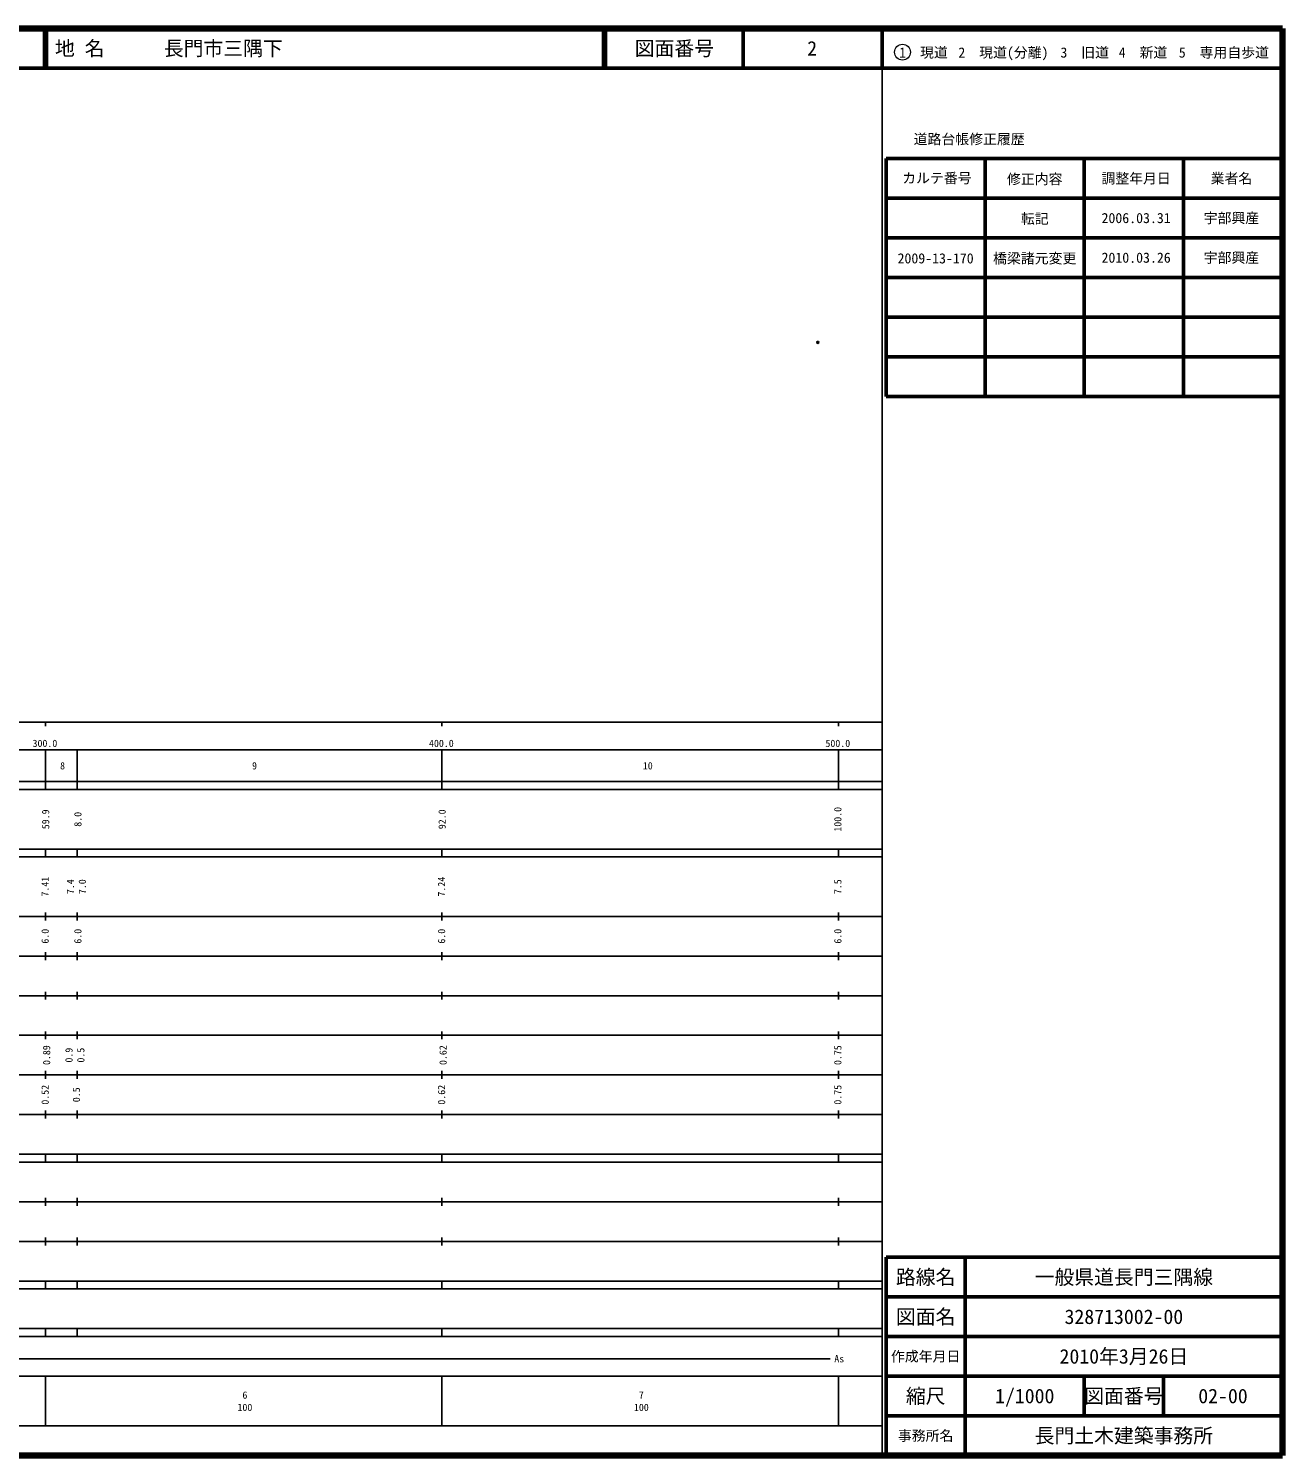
# Model space of a CAD drawing. Units: millimetres on the paper. Extents: x 40 to 680, y 20 to 380.
# Drawn here: x 363.7 to 680, y 20 to 380 of the extents above; entities that cross this region are included whole.
import ezdxf
from ezdxf.enums import TextEntityAlignment as Align

# ---------------------------------------------------------------- set-up
doc = ezdxf.new("R2010")
doc.units = ezdxf.units.MM
doc.header["$PDMODE"] = 32
doc.header["$PDSIZE"] = 0.5
doc.layers.add('M-OTRS', color=6, linetype='Continuous')
for name, color, linetype, lineweight in [('M-TTL', 2, 'Continuous', 140), ('M-TTL-BAND', 7, 'Continuous', 25), ('M-TTL-FRAM', 2, 'Continuous', 50), ('M-TTL-LINE', 7, 'Continuous', 50), ('M-TTL-TXT', 7, 'Continuous', 13)]:
    doc.layers.add(name, color=color, linetype=linetype, lineweight=lineweight)
doc.styles.add('ＭＳ ゴシック', font='')
doc.styles.get('ＭＳ ゴシック').set_extended_font_data('MS Gothic')

msp = doc.modelspace()

# ---------------------------------------------------------------- linework, layer by layer
at = {"layer": 'M-OTRS'}
msp.add_point((562.774, 300.828), dxfattribs=at)
at = {"layer": 'M-TTL'}
for p, q in [((680, 380), (40, 380)), ((680, 20), (680, 380)), ((40, 20), (680, 20))]:
    msp.add_line(p, q, dxfattribs=at)
at = {"layer": 'M-TTL-BAND'}
for p, q in [((579, 20), (579, 370)), ((40, 205), (579, 205)), ((368, 205), (368, 204)), ((468, 205), (468, 204)), ((568, 205), (568, 204)), ((68, 198), (579, 198)), ((368, 198), (368, 188)), ((376, 198), (376, 188)), ((468, 198), (468, 188)), ((568, 198), (568, 188)), ((40, 190), (579, 190)), ((40, 188), (579, 188)), ((40, 173), (579, 173)), ((368, 171), (368, 173)), ((376, 173), (376, 171)), ((468, 171), (468, 173)), ((568, 171), (568, 173)), ((40, 171), (579, 171)), ((40, 156), (579, 156)), ((368, 155), (368, 157)), ((376, 157), (376, 155)), ((468, 155), (468, 157)), ((568, 155), (568, 157)), ((46, 146), (579, 146)), ((368, 145), (368, 147)), ((376, 147), (376, 145)), ((468, 145), (468, 147)), ((568, 145), (568, 147)), ((368, 135), (368, 137)), ((376, 137), (376, 135)), ((468, 135), (468, 137)), ((568, 135), (568, 137)), ((52, 136), (579, 136)), ((46, 126), (579, 126)), ((368, 125), (368, 127)), ((376, 127), (376, 125)), ((468, 125), (468, 127)), ((568, 125), (568, 127)), ((52, 116), (579, 116)), ((368, 115), (368, 117)), ((376, 117), (376, 115)), ((468, 115), (468, 117)), ((568, 115), (568, 117)), ((46, 106), (579, 106)), ((368, 105), (368, 107)), ((376, 107), (376, 105)), ((468, 105), (468, 107)), ((568, 105), (568, 107)), ((40, 96), (579, 96)), ((40, 94), (579, 94)), ((368, 94), (368, 96)), ((376, 96), (376, 94)), ((468, 94), (468, 96)), ((568, 94), (568, 96)), ((49, 84), (579, 84)), ((368, 83), (368, 85)), ((376, 85), (376, 83)), ((468, 83), (468, 85)), ((568, 83), (568, 85)), ((40, 74), (579, 74)), ((368, 73), (368, 75)), ((376, 75), (376, 73)), ((468, 73), (468, 75)), ((568, 73), (568, 75)), ((40, 64), (579, 64)), ((40, 62), (579, 62)), ((368, 62), (368, 64)), ((376, 64), (376, 62)), ((468, 62), (468, 64)), ((568, 62), (568, 64)), ((40, 52), (579, 52)), ((368, 50), (368, 52)), ((376, 52), (376, 50)), ((468, 50), (468, 52)), ((568, 50), (568, 52)), ((40, 50), (579, 50)), ((70.805, 44.406), (565.903, 44.406)), ((40, 40), (579, 40)), ((368, 40), (368, 27.5)), ((468, 40), (468, 27.5)), ((568, 40), (568, 27.5)), ((68, 27.5), (579, 27.5))]:
    msp.add_line(p, q, dxfattribs=at)
at = {"layer": 'M-TTL-FRAM'}
for p, q in [((580, 347.197), (580, 287.197)), ((580, 347.197), (680, 347.197)), ((580, 287.197), (680, 287.197)), ((680, 70), (580, 70)), ((580, 70), (580, 20))]:
    msp.add_line(p, q, dxfattribs=at)
at = {"layer": 'M-TTL-LINE'}
for p, q in [((367.75, 380), (367.75, 370)), ((368.25, 380), (368.25, 370)), ((508.747, 380), (508.747, 370)), ((509.247, 380), (509.247, 370)), ((543.997, 380), (543.997, 370)), ((579, 380), (579, 370)), ((40, 370), (680, 370)), ((605, 347.197), (605, 287.197)), ((630, 347.197), (630, 287.197)), ((655, 347.197), (655, 287.197)), ((580, 337.197), (680, 337.197)), ((580, 327.197), (680, 327.197)), ((580, 317.197), (680, 317.197)), ((580, 307.197), (680, 307.197)), ((580, 297.197), (680, 297.197)), ((600, 70), (600, 20)), ((680, 60), (580, 60)), ((680, 50), (580, 50)), ((680, 40), (580, 40)), ((630, 40), (630, 30)), ((650, 40), (650, 30)), ((680, 30), (580, 30))]:
    msp.add_line(p, q, dxfattribs=at)
at = {"layer": 'M-TTL-TXT'}
msp.add_circle((584.147, 374.034), 2, dxfattribs=at)

# ---------------------------------------------------------------- texts
at = {"layer": 'M-TTL-BAND', "style": 'ＭＳ ゴシック'}
for s, p in [('300.0', (367.844, 198.195)), ('400.0', (467.844, 198.195)), ('500.0', (567.844, 198.195))]:
    msp.add_text(s, height=1.833, dxfattribs=at).set_placement(p, align=Align.BOTTOM_CENTER)
for s, p in [('8', (372.296, 194)), ('9', (420.709, 194)), ('10', (519.913, 194)), ('As', (568.201, 44.406)), ('6', (418.288, 35.238)), ('7', (518.288, 35.238)), ('100', (418.288, 32.131)), ('100', (518.288, 32.131))]:
    msp.add_text(s, height=1.833, dxfattribs=at).set_placement(p, align=Align.MIDDLE_CENTER)
for s, p in [('59.9', (368.012, 180.5)), ('8.0', (376.145, 180.5)), ('92.0', (468.012, 180.5)), ('100.0', (567.84, 180.5)), ('7.41', (367.884, 163.5)), ('7.24', (467.884, 163.5)), ('7.4', (374.27, 163.5)), ('7.0', (377.27, 163.5)), ('7.5', (567.84, 163.5)), ('6.0', (367.884, 151)), ('6.0', (376.145, 151)), ('6.0', (467.884, 151)), ('6.0', (567.84, 151)), ('0.89', (368.259, 121)), ('0.9', (373.895, 121)), ('0.5', (376.895, 121)), ('0.62', (468.259, 121)), ('0.75', (567.84, 121)), ('0.52', (367.884, 111)), ('0.5', (375.77, 111)), ('0.62', (467.884, 111)), ('0.75', (567.84, 111))]:
    msp.add_text(s, height=1.833, rotation=90, dxfattribs=at).set_placement(p, align=Align.MIDDLE_CENTER)
at = {"layer": 'M-TTL-TXT', "style": 'ＭＳ ゴシック'}
msp.add_text('地 名      長門市三隅下', height=3.666, dxfattribs=at).set_placement((370.38, 375), align=Align.MIDDLE_LEFT)
for s, height, p in [('図面番号', 3.666, (526.622, 375)), ('2', 3.666, (561.372, 375)), ('1\u3000現道', 2.566, (589.448, 373.958)), ('2\u3000現道(分離)', 2.566, (609.619, 373.958)), ('3\u3000旧道', 2.566, (630.121, 373.958)), ('4\u3000新道', 2.566, (644.824, 373.958)), ('5\u3000専用自歩道', 2.566, (665.228, 373.958)), ('道路台帳修正履歴', 2.566, (600.968, 352.113)), ('カルテ番号', 2.566, (592.839, 342.277)), ('修正内容', 2.566, (617.509, 342.023)), ('調整年月日', 2.566, (643.089, 342.197)), ('業者名', 2.566, (667.134, 342.197)), ('転記', 2.566, (617.509, 332.023)), ('2006.03.31', 2.566, (643.089, 332.197)), ('宇部興産', 2.566, (667.134, 332.197)), ('2009-13-170', 2.566, (592.509, 322.023)), ('橋梁諸元変更', 2.566, (617.509, 322.023)), ('2010.03.26', 2.566, (643.089, 322.197)), ('宇部興産', 2.566, (667.134, 322.197)), ('路線名', 3.666, (590, 65)), ('一般県道長門三隅線', 3.666, (640, 65)), ('図面名', 3.666, (590, 55)), ('328713002-00', 3.666, (640, 55)), ('2010年3月26日', 3.666, (640, 45)), ('作成年月日', 2.566, (590, 45)), ('縮尺', 3.666, (590, 35)), ('1/1000', 3.666, (615, 35)), ('図面番号', 3.666, (640, 35)), ('02-00', 3.666, (665, 35)), ('事務所名', 2.566, (590, 25)), ('長門土木建築事務所', 3.666, (640, 25))]:
    msp.add_text(s, height=height, dxfattribs=at).set_placement(p, align=Align.MIDDLE_CENTER)

doc.saveas('drawing.dxf')
